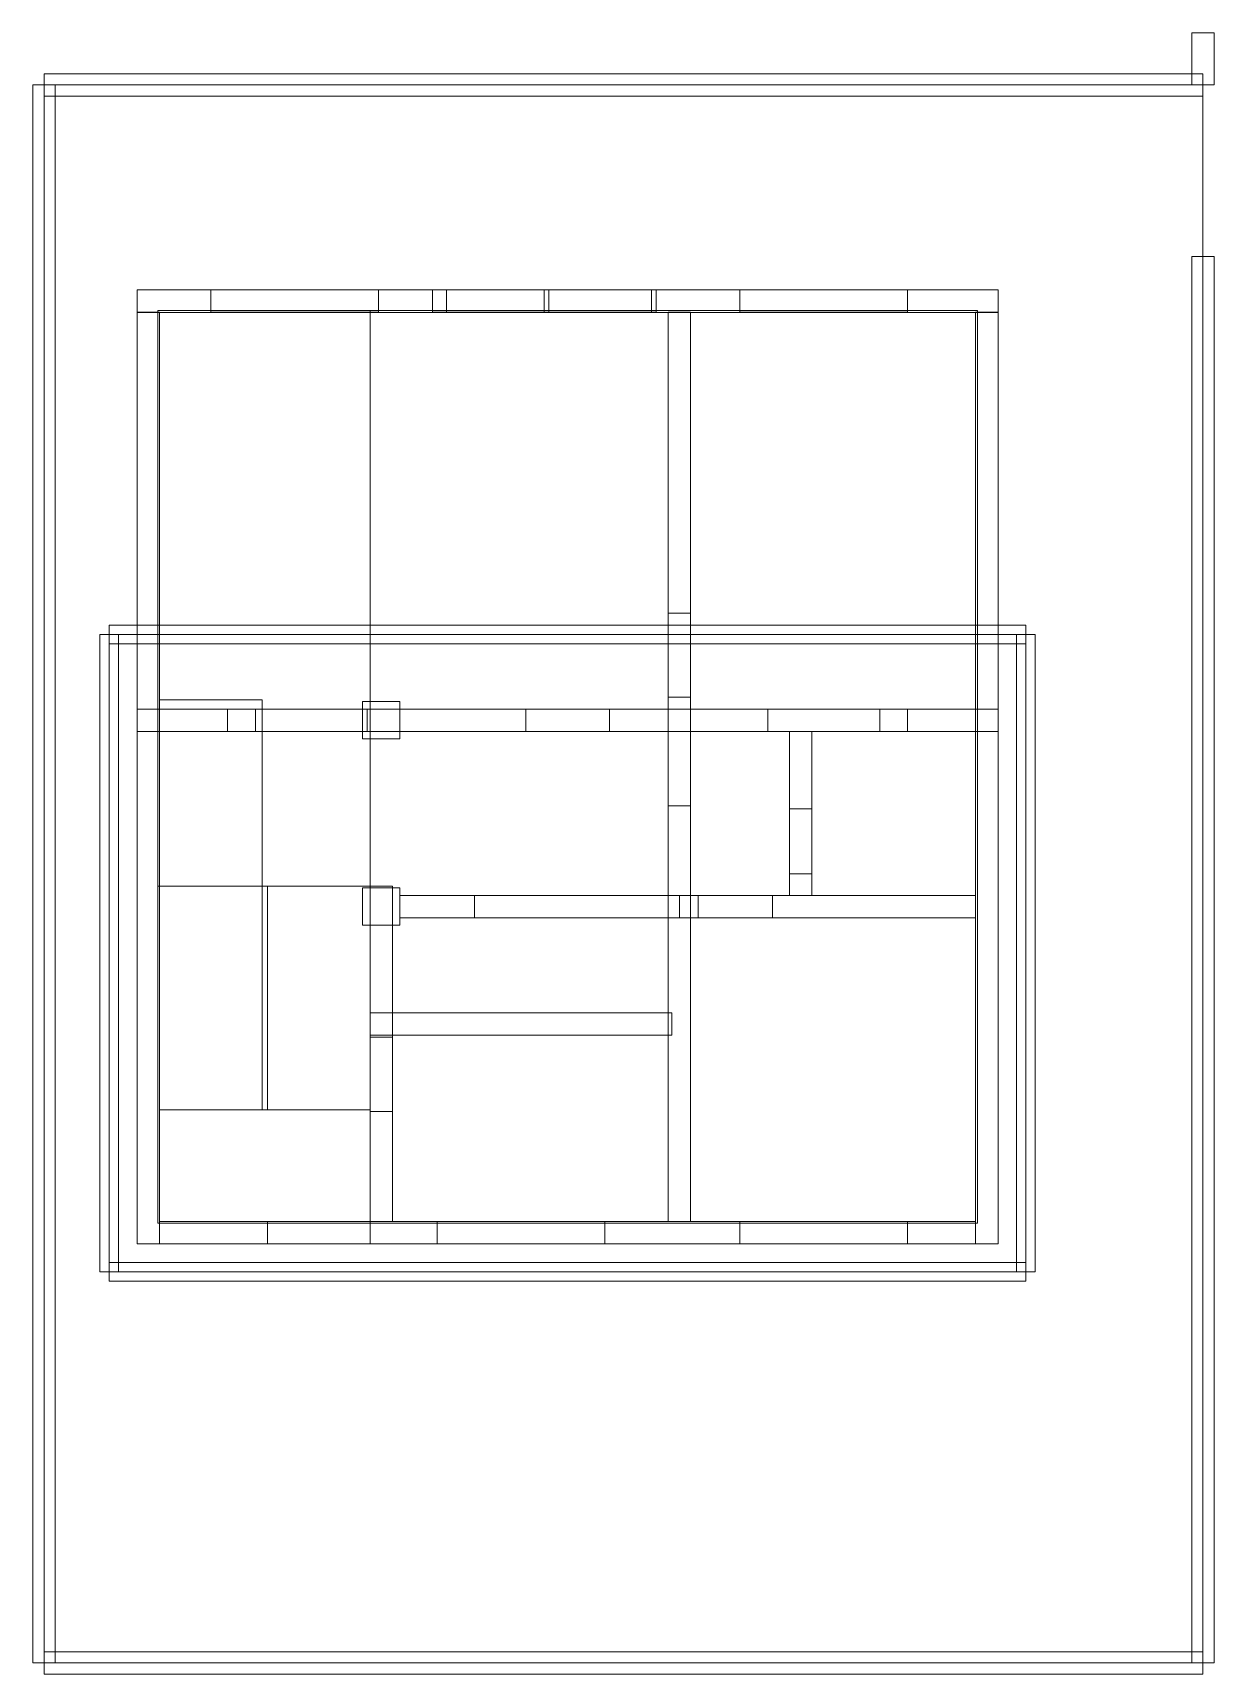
# Model space of a CAD drawing. Header units: inches. Extents: x -5.7 to 6.9, y -9.7 to 7.9.
import ezdxf

# ---------------------------------------------------------------- set-up
doc = ezdxf.new("R2010")
doc.units = ezdxf.units.IN
doc.header["$MEASUREMENT"] = 0
for name, color, linetype, lineweight in [('COLUMN', 6, 'Continuous', 0), ('DOOR', 40, 'Continuous', 0), ('ROOF', 1, 'Continuous', 0), ('SLAB', 30, 'Continuous', 0), ('STAIR', 5, 'Continuous', 0), ('WALL', 8, 'Continuous', 0), ('WINDOW', 4, 'Continuous', 0), ('YARD', 3, 'Continuous', 0)]:
    doc.layers.add(name, color=color, linetype=linetype, lineweight=lineweight)

msp = doc.modelspace()

# ---------------------------------------------------------------- linework, layer by layer
at = {"layer": 'COLUMN'}
for points in [[(-2.2, 0.3, 0.3), (-1.8, 0.3, 0.3), (-1.8, 0.7, 0.3), (-2.2, 0.7, 0.3), (-2.2, 0.3, 0.3), (-2.2, 0.3, 3.8), (-1.8, 0.3, 3.8), (-1.8, 0.7, 3.8), (-2.2, 0.7, 3.8), (-2.2, 0.3, 3.8)], [(-2.2, 0.3, 3.8), (-1.8, 0.3, 3.8), (-1.8, 0.7, 3.8), (-2.2, 0.7, 3.8), (-2.2, 0.3, 3.8), (-2.2, 0.3, 6.8), (-1.8, 0.3, 6.8), (-1.8, 0.7, 6.8), (-2.2, 0.7, 6.8), (-2.2, 0.3, 6.8)], [(-2.2, -1.7, 0.3), (-1.8, -1.7, 0.3), (-1.8, -1.3, 0.3), (-2.2, -1.3, 0.3), (-2.2, -1.7, 0.3), (-2.2, -1.7, 3.8), (-1.8, -1.7, 3.8), (-1.8, -1.3, 3.8), (-2.2, -1.3, 3.8), (-2.2, -1.7, 3.8)], [(-2.2, -1.7, 3.8), (-1.8, -1.7, 3.8), (-1.8, -1.3, 3.8), (-2.2, -1.3, 3.8), (-2.2, -1.7, 3.8), (-2.2, -1.7, 6.8), (-1.8, -1.7, 6.8), (-1.8, -1.3, 6.8), (-2.2, -1.3, 6.8), (-2.2, -1.7, 6.8)]]:
    msp.add_polyline3d(points, dxfattribs=at)
at = {"layer": 'DOOR'}
for points in [[(-1.45, 4.88, 0.3), (-0.25, 4.88, 0.3), (-0.25, 5.12, 0.3), (-1.45, 5.12, 0.3), (-1.45, 4.88, 0.3), (-1.45, 4.88, 2.9), (-0.25, 4.88, 2.9), (-0.25, 5.12, 2.9), (-1.45, 5.12, 2.9), (-1.45, 4.88, 2.9)], [(-1.3, 4.88, 3.8), (-0.2, 4.88, 3.8), (-0.2, 5.12, 3.8), (-1.3, 5.12, 3.8), (-1.3, 4.88, 3.8), (-1.3, 4.88, 6.029), (-0.2, 4.88, 6.029), (-0.2, 5.12, 6.029), (-1.3, 5.12, 6.029), (-1.3, 4.88, 6.029)], [(-0.25, 4.88, 0.3), (0.95, 4.88, 0.3), (0.95, 5.12, 0.3), (-0.25, 5.12, 0.3), (-0.25, 4.88, 0.3), (-0.25, 4.88, 2.9), (0.95, 4.88, 2.9), (0.95, 5.12, 2.9), (-0.25, 5.12, 2.9), (-0.25, 4.88, 2.9)], [(-0.2, 4.88, 3.8), (0.9, 4.88, 3.8), (0.9, 5.12, 3.8), (-0.2, 5.12, 3.8), (-0.2, 4.88, 3.8), (-0.2, 4.88, 6.029), (0.9, 4.88, 6.029), (0.9, 5.12, 6.029), (-0.2, 5.12, 6.029), (-0.2, 4.88, 6.029)], [(1.08, 0.75, 0.3), (1.32, 0.75, 0.3), (1.32, 1.65, 0.3), (1.08, 1.65, 0.3), (1.08, 0.75, 0.3), (1.08, 0.75, 2.4), (1.32, 0.75, 2.4), (1.32, 1.65, 2.4), (1.08, 1.65, 2.4), (1.08, 0.75, 2.4)], [(1.08, 0.75, 3.8), (1.32, 0.75, 3.8), (1.32, 1.65, 3.8), (1.08, 1.65, 3.8), (1.08, 0.75, 3.8), (1.08, 0.75, 5.6), (1.32, 0.75, 5.6), (1.32, 1.65, 5.6), (1.08, 1.65, 5.6), (1.08, 0.75, 5.6)], [(-0.45, 0.38, 6.8), (0.45, 0.38, 6.8), (0.45, 0.62, 6.8), (-0.45, 0.62, 6.8), (-0.45, 0.38, 6.8), (-0.45, 0.38, 8.514), (0.45, 0.38, 8.514), (0.45, 0.62, 8.514), (-0.45, 0.62, 8.514), (-0.45, 0.38, 8.514)], [(1.08, -0.42, 6.8), (1.32, -0.42, 6.8), (1.32, 0.38, 6.8), (1.08, 0.38, 6.8), (1.08, -0.42, 6.8), (1.08, -0.42, 8.3), (1.32, -0.42, 8.3), (1.32, 0.38, 8.3), (1.08, 0.38, 8.3), (1.08, -0.42, 8.3)], [(2.38, -1.15, 0.3), (2.62, -1.15, 0.3), (2.62, -0.45, 0.3), (2.38, -0.45, 0.3), (2.38, -1.15, 0.3), (2.38, -1.15, 2.4), (2.62, -1.15, 2.4), (2.62, -0.45, 2.4), (2.38, -0.45, 2.4), (2.38, -1.15, 2.4)], [(2.38, -1.15, 3.8), (2.62, -1.15, 3.8), (2.62, -0.45, 3.8), (2.38, -0.45, 3.8), (2.38, -1.15, 3.8), (2.38, -1.15, 5.6), (2.62, -1.15, 5.6), (2.62, -0.45, 5.6), (2.38, -0.45, 5.6), (2.38, -1.15, 5.6)], [(-1.8, -1.62, 3.8), (-1, -1.62, 3.8), (-1, -1.38, 3.8), (-1.8, -1.38, 3.8), (-1.8, -1.62, 3.8), (-1.8, -1.62, 5.6), (-1, -1.62, 5.6), (-1, -1.38, 5.6), (-1.8, -1.38, 5.6), (-1.8, -1.62, 5.6)], [(1.4, -1.62, 0.3), (2.2, -1.62, 0.3), (2.2, -1.38, 0.3), (1.4, -1.38, 0.3), (1.4, -1.62, 0.3), (1.4, -1.62, 2.4), (2.2, -1.62, 2.4), (2.2, -1.38, 2.4), (1.4, -1.38, 2.4), (1.4, -1.62, 2.4)], [(-3.22, -5.12, 0.3), (-2.12, -5.12, 0.3), (-2.12, -4.88, 0.3), (-3.22, -4.88, 0.3), (-3.22, -5.12, 0.3), (-3.22, -5.12, 2.3), (-2.12, -5.12, 2.3), (-2.12, -4.88, 2.3), (-3.22, -4.88, 2.3), (-3.22, -5.12, 2.3)]]:
    msp.add_polyline3d(points, dxfattribs=at)
at = {"layer": 'ROOF'}
for points in [[(-5.02, -5.42, 9.5), (-4.82, -5.42, 9.5), (-4.82, 1.42, 9.5), (-5.02, 1.42, 9.5), (-5.02, -5.42, 9.5), (-5.02, -5.42, 10), (-4.82, -5.42, 10), (-4.82, 1.42, 10), (-5.02, 1.42, 10), (-5.02, -5.42, 10)], [(-4.92, 1.32, 9.5), (4.92, 1.32, 9.5), (4.92, 1.52, 9.5), (-4.92, 1.52, 9.5), (-4.92, 1.32, 9.5), (-4.92, 1.32, 10), (4.92, 1.32, 10), (4.92, 1.52, 10), (-4.92, 1.52, 10), (-4.92, 1.32, 10)], [(-4.92, -5.42, 9.3), (4.92, -5.42, 9.3), (4.92, 1.42, 9.3), (-4.92, 1.42, 9.3), (-4.92, -5.42, 9.3), (-4.92, -5.42, 9.5), (4.92, -5.42, 9.5), (4.92, 1.42, 9.5), (-4.92, 1.42, 9.5), (-4.92, -5.42, 9.5)], [(4.82, -5.42, 9.5), (5.02, -5.42, 9.5), (5.02, 1.42, 9.5), (4.82, 1.42, 9.5), (4.82, -5.42, 9.5), (4.82, -5.42, 10), (5.02, -5.42, 10), (5.02, 1.42, 10), (4.82, 1.42, 10), (4.82, -5.42, 10)], [(-4.92, -5.52, 9.5), (4.92, -5.52, 9.5), (4.92, -5.32, 9.5), (-4.92, -5.32, 9.5), (-4.92, -5.52, 9.5), (-4.92, -5.52, 10), (4.92, -5.52, 10), (4.92, -5.32, 10), (-4.92, -5.32, 10), (-4.92, -5.52, 10)]]:
    msp.add_polyline3d(points, dxfattribs=at)
at = {"layer": 'SLAB'}
for points in [[(-4.4, -4.9, 0.1), (4.4, -4.9, 0.1), (4.4, 4.9, 0.1), (-4.4, 4.9, 0.1), (-4.4, -4.9, 0.1), (-4.4, -4.9, 0.3), (4.4, -4.9, 0.3), (4.4, 4.9, 0.3), (-4.4, 4.9, 0.3), (-4.4, -4.9, 0.3)], [(-4.4, -1.28, 3.6), (-2.12, -1.28, 3.6), (-2.12, 4.9, 3.6), (-4.4, 4.9, 3.6), (-4.4, -1.28, 3.6), (-4.4, -1.28, 3.8), (-2.12, -1.28, 3.8), (-2.12, 4.9, 3.8), (-4.4, 4.9, 3.8), (-4.4, -1.28, 3.8)], [(-2.12, -4.9, 3.6), (4.4, -4.9, 3.6), (4.4, 4.9, 3.6), (-2.12, 4.9, 3.6), (-2.12, -4.9, 3.6), (-2.12, -4.9, 3.8), (4.4, -4.9, 3.8), (4.4, 4.9, 3.8), (-2.12, 4.9, 3.8), (-2.12, -4.9, 3.8)], [(-4.4, -1.28, 6.6), (-2.12, -1.28, 6.6), (-2.12, 0.38, 6.6), (-4.4, 0.38, 6.6), (-4.4, -1.28, 6.6), (-4.4, -1.28, 6.8), (-2.12, -1.28, 6.8), (-2.12, 0.38, 6.8), (-4.4, 0.38, 6.8), (-4.4, -1.28, 6.8)], [(-2.12, -4.9, 6.6), (4.4, -4.9, 6.6), (4.4, 0.38, 6.6), (-2.12, 0.38, 6.6), (-2.12, -4.9, 6.6), (-2.12, -4.9, 6.8), (4.4, -4.9, 6.8), (4.4, 0.38, 6.8), (-2.12, 0.38, 6.8), (-2.12, -4.9, 6.8)]]:
    msp.add_polyline3d(points, dxfattribs=at)
at = {"layer": 'STAIR'}
for points in [[(-4.38, -3.68, 0.3), (-3.28, -3.68, 0.3), (-3.28, 0.72, 0.3), (-4.38, 0.72, 0.3), (-4.38, -3.68, 0.3), (-4.38, -3.68, 2.5), (-3.28, -3.68, 2.5), (-3.28, 0.72, 2.5), (-4.38, 0.72, 2.5), (-4.38, -3.68, 2.5)], [(-4.38, -3.68, 3.8), (-3.28, -3.68, 3.8), (-3.28, -1.28, 3.8), (-4.38, -1.28, 3.8), (-4.38, -3.68, 3.8), (-4.38, -3.68, 5.3), (-3.28, -3.68, 5.3), (-3.28, -1.28, 5.3), (-4.38, -1.28, 5.3), (-4.38, -3.68, 5.3)], [(-3.22, -3.68, 2.5), (-2.12, -3.68, 2.5), (-2.12, -1.28, 2.5), (-3.22, -1.28, 2.5), (-3.22, -3.68, 2.5), (-3.22, -3.68, 3.8), (-2.12, -3.68, 3.8), (-2.12, -1.28, 3.8), (-3.22, -1.28, 3.8), (-3.22, -3.68, 3.8)], [(-3.22, -3.68, 5.3), (-2.12, -3.68, 5.3), (-2.12, -1.28, 5.3), (-3.22, -1.28, 5.3), (-3.22, -3.68, 5.3), (-3.22, -3.68, 6.8), (-2.12, -3.68, 6.8), (-2.12, -1.28, 6.8), (-3.22, -1.28, 6.8), (-3.22, -3.68, 6.8)], [(-4.38, -4.88, 2.3), (-2.12, -4.88, 2.3), (-2.12, -3.68, 2.3), (-4.38, -3.68, 2.3), (-4.38, -4.88, 2.3), (-4.38, -4.88, 2.5), (-2.12, -4.88, 2.5), (-2.12, -3.68, 2.5), (-4.38, -3.68, 2.5), (-4.38, -4.88, 2.5)], [(-4.38, -4.88, 5.1), (-2.12, -4.88, 5.1), (-2.12, -3.68, 5.1), (-4.38, -3.68, 5.1), (-4.38, -4.88, 5.1), (-4.38, -4.88, 5.3), (-2.12, -4.88, 5.3), (-2.12, -3.68, 5.3), (-4.38, -3.68, 5.3), (-4.38, -4.88, 5.3)]]:
    msp.add_polyline3d(points, dxfattribs=at)
at = {"layer": 'WALL'}
for points in [[(-4.62, 4.879, 0.3), (4.62, 4.879, 0.3), (4.62, 5.121, 0.3), (-4.62, 5.121, 0.3), (-4.62, 4.879, 0.3), (-4.62, 4.879, 3.8), (4.62, 4.879, 3.8), (4.62, 5.121, 3.8), (-4.62, 5.121, 3.8), (-4.62, 4.879, 3.8)], [(-4.62, 4.879, 3.8), (4.62, 4.879, 3.8), (4.62, 5.121, 3.8), (-4.62, 5.121, 3.8), (-4.62, 4.879, 3.8), (-4.62, 4.879, 6.8), (4.62, 4.879, 6.8), (4.62, 5.121, 6.8), (-4.62, 5.121, 6.8), (-4.62, 4.879, 6.8)], [(-4.62, -5.12, 0.3), (-4.38, -5.12, 0.3), (-4.38, 4.88, 0.3), (-4.62, 4.88, 0.3), (-4.62, -5.12, 0.3), (-4.62, -5.12, 3.8), (-4.38, -5.12, 3.8), (-4.38, 4.88, 3.8), (-4.62, 4.88, 3.8), (-4.62, -5.12, 3.8)], [(-4.62, -5.12, 3.8), (-4.38, -5.12, 3.8), (-4.38, 4.88, 3.8), (-4.62, 4.88, 3.8), (-4.62, -5.12, 3.8), (-4.62, -5.12, 6.8), (-4.38, -5.12, 6.8), (-4.38, 4.88, 6.8), (-4.62, 4.88, 6.8), (-4.62, -5.12, 6.8)], [(1.08, 1.65, 0.3), (1.32, 1.65, 0.3), (1.32, 4.88, 0.3), (1.08, 4.88, 0.3), (1.08, 1.65, 0.3), (1.08, 1.65, 3.8), (1.32, 1.65, 3.8), (1.32, 4.88, 3.8), (1.08, 4.88, 3.8), (1.08, 1.65, 3.8)], [(1.08, 1.65, 3.8), (1.32, 1.65, 3.8), (1.32, 4.88, 3.8), (1.08, 4.88, 3.8), (1.08, 1.65, 3.8), (1.08, 1.65, 6.8), (1.32, 1.65, 6.8), (1.32, 4.88, 6.8), (1.08, 4.88, 6.8), (1.08, 1.65, 6.8)], [(4.38, -5.12, 0.3), (4.62, -5.12, 0.3), (4.62, 4.88, 0.3), (4.38, 4.88, 0.3), (4.38, -5.12, 0.3), (4.38, -5.12, 3.8), (4.62, -5.12, 3.8), (4.62, 4.88, 3.8), (4.38, 4.88, 3.8), (4.38, -5.12, 3.8)], [(4.38, -5.12, 3.8), (4.62, -5.12, 3.8), (4.62, 4.88, 3.8), (4.38, 4.88, 3.8), (4.38, -5.12, 3.8), (4.38, -5.12, 6.8), (4.62, -5.12, 6.8), (4.62, 4.88, 6.8), (4.38, 4.88, 6.8), (4.38, -5.12, 6.8)], [(1.08, 0.75, 2.4), (1.32, 0.75, 2.4), (1.32, 1.65, 2.4), (1.08, 1.65, 2.4), (1.08, 0.75, 2.4), (1.08, 0.75, 3.8), (1.32, 0.75, 3.8), (1.32, 1.65, 3.8), (1.08, 1.65, 3.8), (1.08, 0.75, 3.8)], [(1.08, 0.75, 5.6), (1.32, 0.75, 5.6), (1.32, 1.65, 5.6), (1.08, 1.65, 5.6), (1.08, 0.75, 5.6), (1.08, 0.75, 6.8), (1.32, 0.75, 6.8), (1.32, 1.65, 6.8), (1.08, 1.65, 6.8), (1.08, 0.75, 6.8)], [(1.08, 0.38, 0.3), (1.32, 0.38, 0.3), (1.32, 0.75, 0.3), (1.08, 0.75, 0.3), (1.08, 0.38, 0.3), (1.08, 0.38, 3.8), (1.32, 0.38, 3.8), (1.32, 0.75, 3.8), (1.08, 0.75, 3.8), (1.08, 0.38, 3.8)], [(1.08, 0.38, 3.8), (1.32, 0.38, 3.8), (1.32, 0.75, 3.8), (1.08, 0.75, 3.8), (1.08, 0.38, 3.8), (1.08, 0.38, 6.8), (1.32, 0.38, 6.8), (1.32, 0.75, 6.8), (1.08, 0.75, 6.8), (1.08, 0.38, 6.8)], [(-4.62, 0.38, 6.8), (-3.65, 0.38, 6.8), (-3.65, 0.62, 6.8), (-4.62, 0.62, 6.8), (-4.62, 0.38, 6.8), (-4.62, 0.38, 9.3), (-3.65, 0.38, 9.3), (-3.65, 0.62, 9.3), (-4.62, 0.62, 9.3), (-4.62, 0.38, 9.3)], [(-3.65, 0.38, 6.8), (-3.35, 0.38, 6.8), (-3.35, 0.62, 6.8), (-3.65, 0.62, 6.8), (-3.65, 0.38, 6.8), (-3.65, 0.38, 9.3), (-3.35, 0.38, 9.3), (-3.35, 0.62, 9.3), (-3.65, 0.62, 9.3), (-3.65, 0.38, 9.3)], [(-3.35, 0.38, 6.8), (-2.15, 0.38, 6.8), (-2.15, 0.62, 6.8), (-3.35, 0.62, 6.8), (-3.35, 0.38, 6.8), (-3.35, 0.38, 7.657), (-2.15, 0.38, 7.657), (-2.15, 0.62, 7.657), (-3.35, 0.62, 7.657), (-3.35, 0.38, 7.657)], [(-3.35, 0.38, 8.514), (-2.15, 0.38, 8.514), (-2.15, 0.62, 8.514), (-3.35, 0.62, 8.514), (-3.35, 0.38, 8.514), (-3.35, 0.38, 9.3), (-2.15, 0.38, 9.3), (-2.15, 0.62, 9.3), (-3.35, 0.62, 9.3), (-3.35, 0.38, 9.3)], [(-2.15, 0.38, 6.8), (-0.45, 0.38, 6.8), (-0.45, 0.62, 6.8), (-2.15, 0.62, 6.8), (-2.15, 0.38, 6.8), (-2.15, 0.38, 9.3), (-0.45, 0.38, 9.3), (-0.45, 0.62, 9.3), (-2.15, 0.62, 9.3), (-2.15, 0.38, 9.3)], [(-0.45, 0.38, 8.514), (0.45, 0.38, 8.514), (0.45, 0.62, 8.514), (-0.45, 0.62, 8.514), (-0.45, 0.38, 8.514), (-0.45, 0.38, 9.3), (0.45, 0.38, 9.3), (0.45, 0.62, 9.3), (-0.45, 0.62, 9.3), (-0.45, 0.38, 9.3)], [(0.45, 0.38, 6.8), (2.15, 0.38, 6.8), (2.15, 0.62, 6.8), (0.45, 0.62, 6.8), (0.45, 0.38, 6.8), (0.45, 0.38, 9.3), (2.15, 0.38, 9.3), (2.15, 0.62, 9.3), (0.45, 0.62, 9.3), (0.45, 0.38, 9.3)], [(1.08, 0.38, 0.3), (4.38, 0.38, 0.3), (4.38, 0.62, 0.3), (1.08, 0.62, 0.3), (1.08, 0.38, 0.3), (1.08, 0.38, 3.8), (4.38, 0.38, 3.8), (4.38, 0.62, 3.8), (1.08, 0.62, 3.8), (1.08, 0.38, 3.8)], [(1.08, 0.38, 3.8), (4.38, 0.38, 3.8), (4.38, 0.62, 3.8), (1.08, 0.62, 3.8), (1.08, 0.38, 3.8), (1.08, 0.38, 6.8), (4.38, 0.38, 6.8), (4.38, 0.62, 6.8), (1.08, 0.62, 6.8), (1.08, 0.38, 6.8)], [(2.15, 0.38, 6.8), (3.35, 0.38, 6.8), (3.35, 0.62, 6.8), (2.15, 0.62, 6.8), (2.15, 0.38, 6.8), (2.15, 0.38, 7.657), (3.35, 0.38, 7.657), (3.35, 0.62, 7.657), (2.15, 0.62, 7.657), (2.15, 0.38, 7.657)], [(2.15, 0.38, 8.514), (3.35, 0.38, 8.514), (3.35, 0.62, 8.514), (2.15, 0.62, 8.514), (2.15, 0.38, 8.514), (2.15, 0.38, 9.3), (3.35, 0.38, 9.3), (3.35, 0.62, 9.3), (2.15, 0.62, 9.3), (2.15, 0.38, 9.3)], [(3.35, 0.38, 6.8), (3.65, 0.38, 6.8), (3.65, 0.62, 6.8), (3.35, 0.62, 6.8), (3.35, 0.38, 6.8), (3.35, 0.38, 9.3), (3.65, 0.38, 9.3), (3.65, 0.62, 9.3), (3.35, 0.62, 9.3), (3.35, 0.38, 9.3)], [(3.65, 0.38, 6.8), (4.62, 0.38, 6.8), (4.62, 0.62, 6.8), (3.65, 0.62, 6.8), (3.65, 0.38, 6.8), (3.65, 0.38, 9.3), (4.62, 0.38, 9.3), (4.62, 0.62, 9.3), (3.65, 0.62, 9.3), (3.65, 0.38, 9.3)], [(-4.62, -5.12, 6.8), (-4.38, -5.12, 6.8), (-4.38, 0.38, 6.8), (-4.62, 0.38, 6.8), (-4.62, -5.12, 6.8), (-4.62, -5.12, 9.3), (-4.38, -5.12, 9.3), (-4.38, 0.38, 9.3), (-4.62, 0.38, 9.3), (-4.62, -5.12, 9.3)], [(1.08, -0.42, 8.3), (1.32, -0.42, 8.3), (1.32, 0.38, 8.3), (1.08, 0.38, 8.3), (1.08, -0.42, 8.3), (1.08, -0.42, 9.3), (1.32, -0.42, 9.3), (1.32, 0.38, 9.3), (1.08, 0.38, 9.3), (1.08, -0.42, 9.3)], [(2.38, -0.45, 0.3), (2.62, -0.45, 0.3), (2.62, 0.38, 0.3), (2.38, 0.38, 0.3), (2.38, -0.45, 0.3), (2.38, -0.45, 3.8), (2.62, -0.45, 3.8), (2.62, 0.38, 3.8), (2.38, 0.38, 3.8), (2.38, -0.45, 3.8)], [(2.38, -0.45, 3.8), (2.62, -0.45, 3.8), (2.62, 0.38, 3.8), (2.38, 0.38, 3.8), (2.38, -0.45, 3.8), (2.38, -0.45, 6.8), (2.62, -0.45, 6.8), (2.62, 0.38, 6.8), (2.38, 0.38, 6.8), (2.38, -0.45, 6.8)], [(4.38, -5.12, 6.8), (4.62, -5.12, 6.8), (4.62, 0.38, 6.8), (4.38, 0.38, 6.8), (4.38, -5.12, 6.8), (4.38, -5.12, 9.3), (4.62, -5.12, 9.3), (4.62, 0.38, 9.3), (4.38, 0.38, 9.3), (4.38, -5.12, 9.3)], [(1.08, -4.88, 6.8), (1.32, -4.88, 6.8), (1.32, -0.42, 6.8), (1.08, -0.42, 6.8), (1.08, -4.88, 6.8), (1.08, -4.88, 9.3), (1.32, -4.88, 9.3), (1.32, -0.42, 9.3), (1.08, -0.42, 9.3), (1.08, -4.88, 9.3)], [(2.38, -1.15, 2.4), (2.62, -1.15, 2.4), (2.62, -0.45, 2.4), (2.38, -0.45, 2.4), (2.38, -1.15, 2.4), (2.38, -1.15, 3.8), (2.62, -1.15, 3.8), (2.62, -0.45, 3.8), (2.38, -0.45, 3.8), (2.38, -1.15, 3.8)], [(2.38, -1.15, 5.6), (2.62, -1.15, 5.6), (2.62, -0.45, 5.6), (2.38, -0.45, 5.6), (2.38, -1.15, 5.6), (2.38, -1.15, 6.8), (2.62, -1.15, 6.8), (2.62, -0.45, 6.8), (2.38, -0.45, 6.8), (2.38, -1.15, 6.8)], [(2.38, -1.38, 0.3), (2.62, -1.38, 0.3), (2.62, -1.15, 0.3), (2.38, -1.15, 0.3), (2.38, -1.38, 0.3), (2.38, -1.38, 3.8), (2.62, -1.38, 3.8), (2.62, -1.15, 3.8), (2.38, -1.15, 3.8), (2.38, -1.38, 3.8)], [(2.38, -1.38, 3.8), (2.62, -1.38, 3.8), (2.62, -1.15, 3.8), (2.38, -1.15, 3.8), (2.38, -1.38, 3.8), (2.38, -1.38, 6.8), (2.62, -1.38, 6.8), (2.62, -1.15, 6.8), (2.38, -1.15, 6.8), (2.38, -1.38, 6.8)], [(-2.12, -4.88, 6.8), (-1.88, -4.88, 6.8), (-1.88, -1.28, 6.8), (-2.12, -1.28, 6.8), (-2.12, -4.88, 6.8), (-2.12, -4.88, 9.3), (-1.88, -4.88, 9.3), (-1.88, -1.28, 9.3), (-2.12, -1.28, 9.3), (-2.12, -4.88, 9.3)], [(-1.8, -1.62, 5.6), (-1, -1.62, 5.6), (-1, -1.38, 5.6), (-1.8, -1.38, 5.6), (-1.8, -1.62, 5.6), (-1.8, -1.62, 6.8), (-1, -1.62, 6.8), (-1, -1.38, 6.8), (-1.8, -1.38, 6.8), (-1.8, -1.62, 6.8)], [(-1, -1.62, 3.8), (1.08, -1.62, 3.8), (1.08, -1.38, 3.8), (-1, -1.38, 3.8), (-1, -1.62, 3.8), (-1, -1.62, 6.8), (1.08, -1.62, 6.8), (1.08, -1.38, 6.8), (-1, -1.38, 6.8), (-1, -1.62, 6.8)], [(1.08, -1.62, 0.3), (1.4, -1.62, 0.3), (1.4, -1.38, 0.3), (1.08, -1.38, 0.3), (1.08, -1.62, 0.3), (1.08, -1.62, 3.8), (1.4, -1.62, 3.8), (1.4, -1.38, 3.8), (1.08, -1.38, 3.8), (1.08, -1.62, 3.8)], [(1.08, -1.62, 3.8), (1.4, -1.62, 3.8), (1.4, -1.38, 3.8), (1.08, -1.38, 3.8), (1.08, -1.62, 3.8), (1.08, -1.62, 6.8), (1.4, -1.62, 6.8), (1.4, -1.38, 6.8), (1.08, -1.38, 6.8), (1.08, -1.62, 6.8)], [(1.2, -1.62, 3.8), (2.2, -1.62, 3.8), (2.2, -1.38, 3.8), (1.2, -1.38, 3.8), (1.2, -1.62, 3.8), (1.2, -1.62, 6.8), (2.2, -1.62, 6.8), (2.2, -1.38, 6.8), (1.2, -1.38, 6.8), (1.2, -1.62, 6.8)], [(1.4, -1.62, 2.4), (2.2, -1.62, 2.4), (2.2, -1.38, 2.4), (1.4, -1.38, 2.4), (1.4, -1.62, 2.4), (1.4, -1.62, 3.8), (2.2, -1.62, 3.8), (2.2, -1.38, 3.8), (1.4, -1.38, 3.8), (1.4, -1.62, 3.8)], [(2.2, -1.62, 0.3), (4.38, -1.62, 0.3), (4.38, -1.38, 0.3), (2.2, -1.38, 0.3), (2.2, -1.62, 0.3), (2.2, -1.62, 3.8), (4.38, -1.62, 3.8), (4.38, -1.38, 3.8), (2.2, -1.38, 3.8), (2.2, -1.62, 3.8)], [(2.2, -1.62, 3.8), (4.38, -1.62, 3.8), (4.38, -1.38, 3.8), (2.2, -1.38, 3.8), (2.2, -1.62, 3.8), (2.2, -1.62, 6.8), (4.38, -1.62, 6.8), (4.38, -1.38, 6.8), (2.2, -1.38, 6.8), (2.2, -1.62, 6.8)], [(-2.12, -2.64, 0.3), (-1.88, -2.64, 0.3), (-1.88, -1.7, 0.3), (-2.12, -1.7, 0.3), (-2.12, -2.64, 0.3), (-2.12, -2.64, 3.8), (-1.88, -2.64, 3.8), (-1.88, -1.7, 3.8), (-2.12, -1.7, 3.8), (-2.12, -2.64, 3.8)], [(-2.12, -2.64, 3.8), (-1.88, -2.64, 3.8), (-1.88, -1.7, 3.8), (-2.12, -1.7, 3.8), (-2.12, -2.64, 3.8), (-2.12, -2.64, 6.8), (-1.88, -2.64, 6.8), (-1.88, -1.7, 6.8), (-2.12, -1.7, 6.8), (-2.12, -2.64, 6.8)], [(1.08, -4.88, 0.3), (1.32, -4.88, 0.3), (1.32, -1.62, 0.3), (1.08, -1.62, 0.3), (1.08, -4.88, 0.3), (1.08, -4.88, 3.8), (1.32, -4.88, 3.8), (1.32, -1.62, 3.8), (1.08, -1.62, 3.8), (1.08, -4.88, 3.8)], [(-2.12, -2.88, 0.3), (1.12, -2.88, 0.3), (1.12, -2.64, 0.3), (-2.12, -2.64, 0.3), (-2.12, -2.88, 0.3), (-2.12, -2.88, 3.8), (1.12, -2.88, 3.8), (1.12, -2.64, 3.8), (-2.12, -2.64, 3.8), (-2.12, -2.88, 3.8)], [(-2.12, -2.9, 3.8), (-1.88, -2.9, 3.8), (-1.88, -2.64, 3.8), (-2.12, -2.64, 3.8), (-2.12, -2.9, 3.8), (-2.12, -2.9, 6.8), (-1.88, -2.9, 6.8), (-1.88, -2.64, 6.8), (-2.12, -2.64, 6.8), (-2.12, -2.9, 6.8)], [(-2.12, -3.7, 2.4), (-1.88, -3.7, 2.4), (-1.88, -2.9, 2.4), (-2.12, -2.9, 2.4), (-2.12, -3.7, 2.4), (-2.12, -3.7, 3.8), (-1.88, -3.7, 3.8), (-1.88, -2.9, 3.8), (-2.12, -2.9, 3.8), (-2.12, -3.7, 3.8)], [(-2.12, -3.7, 3.8), (-1.88, -3.7, 3.8), (-1.88, -2.9, 3.8), (-2.12, -2.9, 3.8), (-2.12, -3.7, 3.8), (-2.12, -3.7, 6.8), (-1.88, -3.7, 6.8), (-1.88, -2.9, 6.8), (-2.12, -2.9, 6.8), (-2.12, -3.7, 6.8)], [(-2.12, -4.88, 0.3), (-1.88, -4.88, 0.3), (-1.88, -3.7, 0.3), (-2.12, -3.7, 0.3), (-2.12, -4.88, 0.3), (-2.12, -4.88, 3.8), (-1.88, -4.88, 3.8), (-1.88, -3.7, 3.8), (-2.12, -3.7, 3.8), (-2.12, -4.88, 3.8)], [(-2.12, -4.88, 3.8), (-1.88, -4.88, 3.8), (-1.88, -3.7, 3.8), (-2.12, -3.7, 3.8), (-2.12, -4.88, 3.8), (-2.12, -4.88, 6.8), (-1.88, -4.88, 6.8), (-1.88, -3.7, 6.8), (-2.12, -3.7, 6.8), (-2.12, -4.88, 6.8)], [(-4.38, -5.12, 0.3), (-3.22, -5.12, 0.3), (-3.22, -4.88, 0.3), (-4.38, -4.88, 0.3), (-4.38, -5.12, 0.3), (-4.38, -5.12, 3.8), (-3.22, -5.12, 3.8), (-3.22, -4.88, 3.8), (-4.38, -4.88, 3.8), (-4.38, -5.12, 3.8)], [(-4.38, -5.12, 3.8), (-3.22, -5.12, 3.8), (-3.22, -4.88, 3.8), (-4.38, -4.88, 3.8), (-4.38, -5.12, 3.8), (-4.38, -5.12, 6.8), (-3.22, -5.12, 6.8), (-3.22, -4.88, 6.8), (-4.38, -4.88, 6.8), (-4.38, -5.12, 6.8)], [(-4.38, -5.12, 6.8), (4.38, -5.12, 6.8), (4.38, -4.88, 6.8), (-4.38, -4.88, 6.8), (-4.38, -5.12, 6.8), (-4.38, -5.12, 9.3), (4.38, -5.12, 9.3), (4.38, -4.88, 9.3), (-4.38, -4.88, 9.3), (-4.38, -5.12, 9.3)], [(-3.22, -5.12, 2.3), (-2.12, -5.12, 2.3), (-2.12, -4.88, 2.3), (-3.22, -4.88, 2.3), (-3.22, -5.12, 2.3), (-3.22, -5.12, 3.8), (-2.12, -5.12, 3.8), (-2.12, -4.88, 3.8), (-3.22, -4.88, 3.8), (-3.22, -5.12, 3.8)], [(-3.22, -5.12, 5.429), (-2.12, -5.12, 5.429), (-2.12, -4.88, 5.429), (-3.22, -4.88, 5.429), (-3.22, -5.12, 5.429), (-3.22, -5.12, 6.8), (-2.12, -5.12, 6.8), (-2.12, -4.88, 6.8), (-3.22, -4.88, 6.8), (-3.22, -5.12, 6.8)], [(-3.22, -5.12, 3.8), (-2.12, -5.12, 3.8), (-2.12, -4.88, 3.8), (-3.22, -4.88, 3.8), (-3.22, -5.12, 3.8), (-3.22, -5.12, 4.229), (-2.12, -5.12, 4.229), (-2.12, -4.88, 4.229), (-3.22, -4.88, 4.229), (-3.22, -5.12, 4.229)], [(-2.12, -5.12, 0.3), (-1.4, -5.12, 0.3), (-1.4, -4.88, 0.3), (-2.12, -4.88, 0.3), (-2.12, -5.12, 0.3), (-2.12, -5.12, 3.8), (-1.4, -5.12, 3.8), (-1.4, -4.88, 3.8), (-2.12, -4.88, 3.8), (-2.12, -5.12, 3.8)], [(-2.12, -5.12, 3.8), (-1.4, -5.12, 3.8), (-1.4, -4.88, 3.8), (-2.12, -4.88, 3.8), (-2.12, -5.12, 3.8), (-2.12, -5.12, 6.8), (-1.4, -5.12, 6.8), (-1.4, -4.88, 6.8), (-2.12, -4.88, 6.8), (-2.12, -5.12, 6.8)], [(-1.4, -5.12, 0.3), (0.4, -5.12, 0.3), (0.4, -4.88, 0.3), (-1.4, -4.88, 0.3), (-1.4, -5.12, 0.3), (-1.4, -5.12, 1.2), (0.4, -5.12, 1.2), (0.4, -4.88, 1.2), (-1.4, -4.88, 1.2), (-1.4, -5.12, 1.2)], [(-1.4, -5.12, 3), (0.4, -5.12, 3), (0.4, -4.88, 3), (-1.4, -4.88, 3), (-1.4, -5.12, 3), (-1.4, -5.12, 3.8), (0.4, -5.12, 3.8), (0.4, -4.88, 3.8), (-1.4, -4.88, 3.8), (-1.4, -5.12, 3.8)], [(-1.4, -5.12, 3.8), (0.4, -5.12, 3.8), (0.4, -4.88, 3.8), (-1.4, -4.88, 3.8), (-1.4, -5.12, 3.8), (-1.4, -5.12, 4.571), (0.4, -5.12, 4.571), (0.4, -4.88, 4.571), (-1.4, -4.88, 4.571), (-1.4, -5.12, 4.571)], [(-1.4, -5.12, 6.114), (0.4, -5.12, 6.114), (0.4, -4.88, 6.114), (-1.4, -4.88, 6.114), (-1.4, -5.12, 6.114), (-1.4, -5.12, 6.8), (0.4, -5.12, 6.8), (0.4, -4.88, 6.8), (-1.4, -4.88, 6.8), (-1.4, -5.12, 6.8)], [(0.4, -5.12, 0.3), (1.85, -5.12, 0.3), (1.85, -4.88, 0.3), (0.4, -4.88, 0.3), (0.4, -5.12, 0.3), (0.4, -5.12, 3.8), (1.85, -5.12, 3.8), (1.85, -4.88, 3.8), (0.4, -4.88, 3.8), (0.4, -5.12, 3.8)], [(0.4, -5.12, 3.8), (1.85, -5.12, 3.8), (1.85, -4.88, 3.8), (0.4, -4.88, 3.8), (0.4, -5.12, 3.8), (0.4, -5.12, 6.8), (1.85, -5.12, 6.8), (1.85, -4.88, 6.8), (0.4, -4.88, 6.8), (0.4, -5.12, 6.8)], [(1.85, -5.12, 0.3), (3.65, -5.12, 0.3), (3.65, -4.88, 0.3), (1.85, -4.88, 0.3), (1.85, -5.12, 0.3), (1.85, -5.12, 1.2), (3.65, -5.12, 1.2), (3.65, -4.88, 1.2), (1.85, -4.88, 1.2), (1.85, -5.12, 1.2)], [(1.85, -5.12, 3), (3.65, -5.12, 3), (3.65, -4.88, 3), (1.85, -4.88, 3), (1.85, -5.12, 3), (1.85, -5.12, 3.8), (3.65, -5.12, 3.8), (3.65, -4.88, 3.8), (1.85, -4.88, 3.8), (1.85, -5.12, 3.8)], [(1.85, -5.12, 3.8), (3.65, -5.12, 3.8), (3.65, -4.88, 3.8), (1.85, -4.88, 3.8), (1.85, -5.12, 3.8), (1.85, -5.12, 4.571), (3.65, -5.12, 4.571), (3.65, -4.88, 4.571), (1.85, -4.88, 4.571), (1.85, -5.12, 4.571)], [(1.85, -5.12, 6.114), (3.65, -5.12, 6.114), (3.65, -4.88, 6.114), (1.85, -4.88, 6.114), (1.85, -5.12, 6.114), (1.85, -5.12, 6.8), (3.65, -5.12, 6.8), (3.65, -4.88, 6.8), (1.85, -4.88, 6.8), (1.85, -5.12, 6.8)], [(3.65, -5.12, 0.3), (4.38, -5.12, 0.3), (4.38, -4.88, 0.3), (3.65, -4.88, 0.3), (3.65, -5.12, 0.3), (3.65, -5.12, 3.8), (4.38, -5.12, 3.8), (4.38, -4.88, 3.8), (3.65, -4.88, 3.8), (3.65, -5.12, 3.8)], [(3.65, -5.12, 3.8), (4.38, -5.12, 3.8), (4.38, -4.88, 3.8), (3.65, -4.88, 3.8), (3.65, -5.12, 3.8), (3.65, -5.12, 6.8), (4.38, -5.12, 6.8), (4.38, -4.88, 6.8), (3.65, -4.88, 6.8), (3.65, -5.12, 6.8)]]:
    msp.add_polyline3d(points, dxfattribs=at)
at = {"layer": 'WINDOW'}
for points in [[(-3.83, 4.879, 1.2), (-2.03, 4.879, 1.2), (-2.03, 5.121, 1.2), (-3.83, 5.121, 1.2), (-3.83, 4.879, 1.2), (-3.83, 4.879, 3), (-2.03, 4.879, 3), (-2.03, 5.121, 3), (-3.83, 5.121, 3), (-3.83, 4.879, 3)], [(-3.83, 4.879, 4.571), (-2.03, 4.879, 4.571), (-2.03, 5.121, 4.571), (-3.83, 5.121, 4.571), (-3.83, 4.879, 4.571), (-3.83, 4.879, 6.114), (-2.03, 4.879, 6.114), (-2.03, 5.121, 6.114), (-3.83, 5.121, 6.114), (-3.83, 4.879, 6.114)], [(-3.83, 4.88, 1.2), (-2.03, 4.88, 1.2), (-2.03, 5.12, 1.2), (-3.83, 5.12, 1.2), (-3.83, 4.88, 1.2), (-3.83, 4.88, 3), (-2.03, 4.88, 3), (-2.03, 5.12, 3), (-3.83, 5.12, 3), (-3.83, 4.88, 3)], [(-3.83, 4.88, 4.571), (-2.03, 4.88, 4.571), (-2.03, 5.12, 4.571), (-3.83, 5.12, 4.571), (-3.83, 4.88, 4.571), (-3.83, 4.88, 6.114), (-2.03, 4.88, 6.114), (-2.03, 5.12, 6.114), (-3.83, 5.12, 6.114), (-3.83, 4.88, 6.114)], [(-1.45, 4.879, 0.301), (0.95, 4.879, 0.301), (0.95, 5.121, 0.301), (-1.45, 5.121, 0.301), (-1.45, 4.879, 0.301), (-1.45, 4.879, 2.901), (0.95, 4.879, 2.901), (0.95, 5.121, 2.901), (-1.45, 5.121, 2.901), (-1.45, 4.879, 2.901)], [(-1.3, 4.879, 3.801), (0.9, 4.879, 3.801), (0.9, 5.121, 3.801), (-1.3, 5.121, 3.801), (-1.3, 4.879, 3.801), (-1.3, 4.879, 6.03), (0.9, 4.879, 6.03), (0.9, 5.121, 6.03), (-1.3, 5.121, 6.03), (-1.3, 4.879, 6.03)], [(1.85, 4.879, 1.2), (3.65, 4.879, 1.2), (3.65, 5.121, 1.2), (1.85, 5.121, 1.2), (1.85, 4.879, 1.2), (1.85, 4.879, 3), (3.65, 4.879, 3), (3.65, 5.121, 3), (1.85, 5.121, 3), (1.85, 4.879, 3)], [(1.85, 4.879, 4.571), (3.65, 4.879, 4.571), (3.65, 5.121, 4.571), (1.85, 5.121, 4.571), (1.85, 4.879, 4.571), (1.85, 4.879, 6.114), (3.65, 4.879, 6.114), (3.65, 5.121, 6.114), (1.85, 5.121, 6.114), (1.85, 4.879, 6.114)], [(1.85, 4.88, 1.2), (3.65, 4.88, 1.2), (3.65, 5.12, 1.2), (1.85, 5.12, 1.2), (1.85, 4.88, 1.2), (1.85, 4.88, 3), (3.65, 4.88, 3), (3.65, 5.12, 3), (1.85, 5.12, 3), (1.85, 4.88, 3)], [(1.85, 4.88, 4.571), (3.65, 4.88, 4.571), (3.65, 5.12, 4.571), (1.85, 5.12, 4.571), (1.85, 4.88, 4.571), (1.85, 4.88, 6.114), (3.65, 4.88, 6.114), (3.65, 5.12, 6.114), (1.85, 5.12, 6.114), (1.85, 4.88, 6.114)], [(-3.35, 0.38, 7.657), (-2.15, 0.38, 7.657), (-2.15, 0.62, 7.657), (-3.35, 0.62, 7.657), (-3.35, 0.38, 7.657), (-3.35, 0.38, 8.514), (-2.15, 0.38, 8.514), (-2.15, 0.62, 8.514), (-3.35, 0.62, 8.514), (-3.35, 0.38, 8.514)], [(2.15, 0.38, 7.657), (3.35, 0.38, 7.657), (3.35, 0.62, 7.657), (2.15, 0.62, 7.657), (2.15, 0.38, 7.657), (2.15, 0.38, 8.514), (3.35, 0.38, 8.514), (3.35, 0.62, 8.514), (2.15, 0.62, 8.514), (2.15, 0.38, 8.514)], [(-3.22, -5.12, 4.229), (-2.12, -5.12, 4.229), (-2.12, -4.88, 4.229), (-3.22, -4.88, 4.229), (-3.22, -5.12, 4.229), (-3.22, -5.12, 5.429), (-2.12, -5.12, 5.429), (-2.12, -4.88, 5.429), (-3.22, -4.88, 5.429), (-3.22, -5.12, 5.429)], [(-1.4, -5.12, 1.2), (0.4, -5.12, 1.2), (0.4, -4.88, 1.2), (-1.4, -4.88, 1.2), (-1.4, -5.12, 1.2), (-1.4, -5.12, 3), (0.4, -5.12, 3), (0.4, -4.88, 3), (-1.4, -4.88, 3), (-1.4, -5.12, 3)], [(-1.4, -5.12, 4.571), (0.4, -5.12, 4.571), (0.4, -4.88, 4.571), (-1.4, -4.88, 4.571), (-1.4, -5.12, 4.571), (-1.4, -5.12, 6.114), (0.4, -5.12, 6.114), (0.4, -4.88, 6.114), (-1.4, -4.88, 6.114), (-1.4, -5.12, 6.114)], [(1.85, -5.12, 1.2), (3.65, -5.12, 1.2), (3.65, -4.88, 1.2), (1.85, -4.88, 1.2), (1.85, -5.12, 1.2), (1.85, -5.12, 3), (3.65, -5.12, 3), (3.65, -4.88, 3), (1.85, -4.88, 3), (1.85, -5.12, 3)], [(1.85, -5.12, 4.571), (3.65, -5.12, 4.571), (3.65, -4.88, 4.571), (1.85, -4.88, 4.571), (1.85, -5.12, 4.571), (1.85, -5.12, 6.114), (3.65, -5.12, 6.114), (3.65, -4.88, 6.114), (1.85, -4.88, 6.114), (1.85, -5.12, 6.114)]]:
    msp.add_polyline3d(points, dxfattribs=at)
at = {"layer": 'YARD'}
for points in [[(6.7, 7.88, 0), (6.94, 7.88, 0), (6.94, 7.32, 0), (6.7, 7.32, 0), (6.7, 7.88, 0), (6.7, 7.88, 0.5), (6.94, 7.88, 0.5), (6.94, 7.32, 0.5), (6.7, 7.32, 0.5), (6.7, 7.88, 0.5)], [(-5.62, 7.2, 0), (6.82, 7.2, 0), (6.82, 7.44, 0), (-5.62, 7.44, 0), (-5.62, 7.2, 0), (-5.62, 7.2, 0.5), (6.82, 7.2, 0.5), (6.82, 7.44, 0.5), (-5.62, 7.44, 0.5), (-5.62, 7.2, 0.5)], [(-5.74, -9.62, 0), (-5.5, -9.62, 0), (-5.5, 7.32, 0), (-5.74, 7.32, 0), (-5.74, -9.62, 0), (-5.74, -9.62, 2), (-5.5, -9.62, 2), (-5.5, 7.32, 2), (-5.74, 7.32, 2), (-5.74, -9.62, 2)], [(-5.62, -9.62, 0), (6.82, -9.62, 0), (6.82, 7.32, 0), (-5.62, 7.32, 0), (-5.62, -9.62, 0), (-5.62, -9.62, 0.5), (6.82, -9.62, 0.5), (6.82, 7.32, 0.5), (-5.62, 7.32, 0.5), (-5.62, -9.62, 0.5)], [(6.7, -9.62, 0), (6.94, -9.62, 0), (6.94, 5.48, 0), (6.7, 5.48, 0), (6.7, -9.62, 0), (6.7, -9.62, 0.5), (6.94, -9.62, 0.5), (6.94, 5.48, 0.5), (6.7, 5.48, 0.5), (6.7, -9.62, 0.5)], [(-5.62, -9.74, 0), (6.82, -9.74, 0), (6.82, -9.5, 0), (-5.62, -9.5, 0), (-5.62, -9.74, 0), (-5.62, -9.74, 2), (6.82, -9.74, 2), (6.82, -9.5, 2), (-5.62, -9.5, 2), (-5.62, -9.74, 2)]]:
    msp.add_polyline3d(points, dxfattribs=at)

doc.saveas('drawing.dxf')
